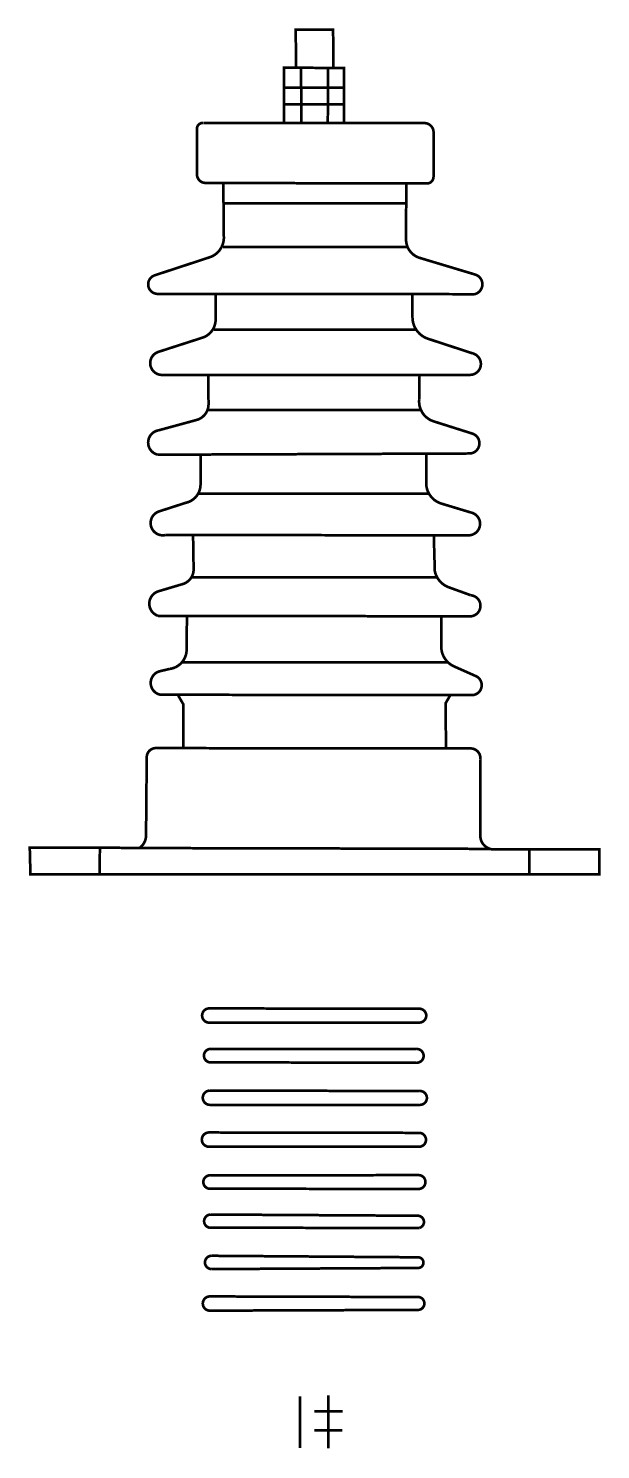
# Model space of a CAD drawing. Header units: inches. Extents: x 88 to 163, y 98 to 284.
import ezdxf

# ---------------------------------------------------------------- set-up
doc = ezdxf.new("R2010")
doc.units = ezdxf.units.IN
doc.header["$MEASUREMENT"] = 0
doc.layers.add('RYSUNEK', color=7, linetype='Continuous')

msp = doc.modelspace()

# ---------------------------------------------------------------- linework, layer by layer
at = {"layer": 'RYSUNEK', "const_width": 0.35, "elevation": 38.14}
for points in [[(123.37, 279.13), (123.34, 284.11), (125.76, 284.11)], [(125.76, 284.11), (128.25, 284.11), (128.28, 279.18)], [(121.78, 271.89), (121.81, 279.12), (125.76, 279.11)], [(124.04, 279.01), (124.07, 271.86)], [(125.76, 279.11), (129.7, 279.1), (129.7, 271.86)], [(127.58, 279.1), (127.55, 271.72)], [(121.86, 276.5), (125.76, 276.51)], [(125.76, 276.51), (129.67, 276.52)], [(121.83, 274.32), (125.76, 274.32)], [(125.76, 274.32), (129.76, 274.32)], [(111.18, 271.88), (125.76, 271.87)], [(113.91, 261.31), (125.76, 261.31)], [(125.76, 261.31), (137.9, 261.31)], [(113.77, 255.57), (125.76, 255.57)], [(125.76, 255.57), (138.05, 255.57)], [(112.59, 244.69), (125.76, 244.69)], [(125.76, 244.69), (139.16, 244.69)], [(111.87, 234.16), (125.76, 234.16)], [(125.76, 234.16), (139.72, 234.16)], [(110.59, 223.16), (125.76, 223.16)], [(125.76, 223.16), (140.88, 223.16)], [(109.7, 212.17), (125.76, 212.17)], [(125.76, 212.17), (141.88, 212.17)], [(108.5, 201.01), (125.76, 201.01)], [(125.76, 201.01), (143.34, 201.01)], [(105.47, 196.74), (125.76, 196.72)], [(107.9, 196.63), (108.59, 195.45), (108.57, 189.82)], [(105.1, 189.73), (125.76, 189.71)], [(102.72, 176.6), (125.76, 176.55)], [(125.76, 176.55), (148.87, 176.49)], [(123.88, 104.58), (123.88, 97.77)], [(127.63, 104.68), (127.63, 97.74)], [(125.76, 102.6), (129.51, 102.6)], [(125.76, 100.09), (129.46, 100.09)]]:
    msp.add_lwpolyline(points, dxfattribs=at)
for points in [[(125.76, 263.95), (111.49, 263.99, -0.412572), (110.36, 265.11), (110.36, 271.11, -0.414438), (111.14, 271.88)], [(125.76, 271.87), (140.24, 271.85, -0.446154), (141.44, 270.51), (141.44, 264.8, -0.390245), (140.63, 263.92), (125.76, 263.95)], [(125.76, 249.39), (105.2, 249.41, -0.862722), (104.84, 251.86), (112.09, 254.24, 0.332116), (113.89, 256.97), (113.82, 264.01)], [(137.86, 263.89), (137.83, 256.57, 0.335708), (139.66, 254.13), (146.91, 251.95, -0.764575), (146.84, 249.37), (125.76, 249.39)], [(112.84, 249.37), (112.81, 246.01, -0.320712), (111.09, 243.66), (105.29, 241.79, 0.816732), (105.63, 238.77), (125.76, 238.77)], [(125.76, 238.77), (146.23, 238.77, 0.888486), (146.56, 241.6), (140.73, 243.51, -0.306923), (138.68, 246.16), (138.64, 249.23)], [(111.85, 238.74), (111.88, 234.92, -0.343701), (110.29, 232.84), (105.31, 231.48, 0.827277), (105.23, 228.28), (125.76, 228.36)], [(125.76, 228.36), (146.14, 228.44, 0.862217), (146.52, 231.06), (141.47, 232.66, -0.355358), (139.56, 235.54), (139.6, 238.66)], [(110.85, 228.3), (110.83, 224.35, -0.353071), (108.88, 221.96), (105.38, 220.83, 0.941435), (106.19, 217.72), (125.76, 217.71)], [(125.76, 217.71), (146.04, 217.69, 0.905125), (146.34, 220.69), (142.47, 221.86, -0.340282), (140.48, 224.65), (140.51, 228.32)], [(109.85, 217.64), (109.92, 213.23, -0.347779), (108.4, 211.26), (105.31, 210.34, 0.729943), (105.24, 207.11), (125.73, 207.08)], [(125.73, 207.08), (146.22, 207.04, 0.955014), (146.35, 209.81), (143.45, 210.86, -0.256973), (141.61, 212.97), (141.48, 217.64)], [(109.04, 207.03), (109, 202.65, -0.379066), (106.73, 200.13), (105.53, 199.84, 0.798633), (105.49, 196.76)], [(125.76, 173.15), (88.48, 173.14), (88.39, 176.67), (102.83, 176.62, 0.255529), (103.67, 178.41), (103.76, 188.54, -0.445368), (105.1, 189.73)], [(125.76, 189.71), (146.31, 189.69, -0.459078), (147.59, 188.19), (147.59, 178.21, 0.43478), (149.51, 176.42), (163.22, 176.45), (163.22, 173.15), (125.76, 173.15)]]:
    msp.add_lwpolyline(points, format="xyb", dxfattribs=at)
at = {"layer": 'RYSUNEK', "color": 7, "const_width": 0.35, "elevation": 38.14}
msp.add_lwpolyline([(125.76, 196.72), (146.46, 196.69, 0.783029), (147.07, 199.16), (144.15, 200.46, -0.27283), (142.47, 202.81), (142.47, 207.06)], format="xyb", dxfattribs=at)
msp.add_lwpolyline([(143.62, 196.64), (143.04, 195.65), (143.07, 189.78)], dxfattribs=at)
at = {"layer": 'RYSUNEK', "lineweight": 18, "const_width": 0.35, "elevation": 38.14}
for points in [[(97.59, 173.14), (97.6, 176.64)], [(154.05, 173.15), (154.05, 176.43)]]:
    msp.add_lwpolyline(points, dxfattribs=at)
at = {"layer": 'RYSUNEK', "const_width": 0.35, "elevation": 38.14}
for points in [[(111.93, 155.53), (139.56, 155.49, -1.023103), (139.55, 153.67), (111.97, 153.66, -0.974986)], [(112.08, 150.21), (139.2, 150.2, -1.071835), (139.15, 148.4), (112.05, 148.44, -0.889665)], [(112.01, 144.73), (139.64, 144.68, -1.023103), (139.64, 142.86), (112.06, 142.86, -0.974986)], [(111.89, 139.23), (139.52, 139.18, -1.023103), (139.52, 137.36), (111.93, 137.36, -0.974986)], [(112.2, 133.59), (139.45, 133.63, -1.023103), (139.45, 131.81), (112.11, 131.84, -1.094576)], [(112.1, 128.45), (139.34, 128.29, -0.907454), (139.55, 126.68), (111.99, 126.72, -0.860511)], [(112.23, 123.03), (139.4, 122.83, -1.010771), (139.42, 121.43), (112.27, 121.28, -0.959412)], [(112.02, 117.69), (139.52, 117.61, -0.873924), (139.48, 115.92), (112.06, 115.82, -0.974986)]]:
    msp.add_lwpolyline(points, format="xyb", close=True, dxfattribs=at)

doc.saveas('drawing.dxf')
